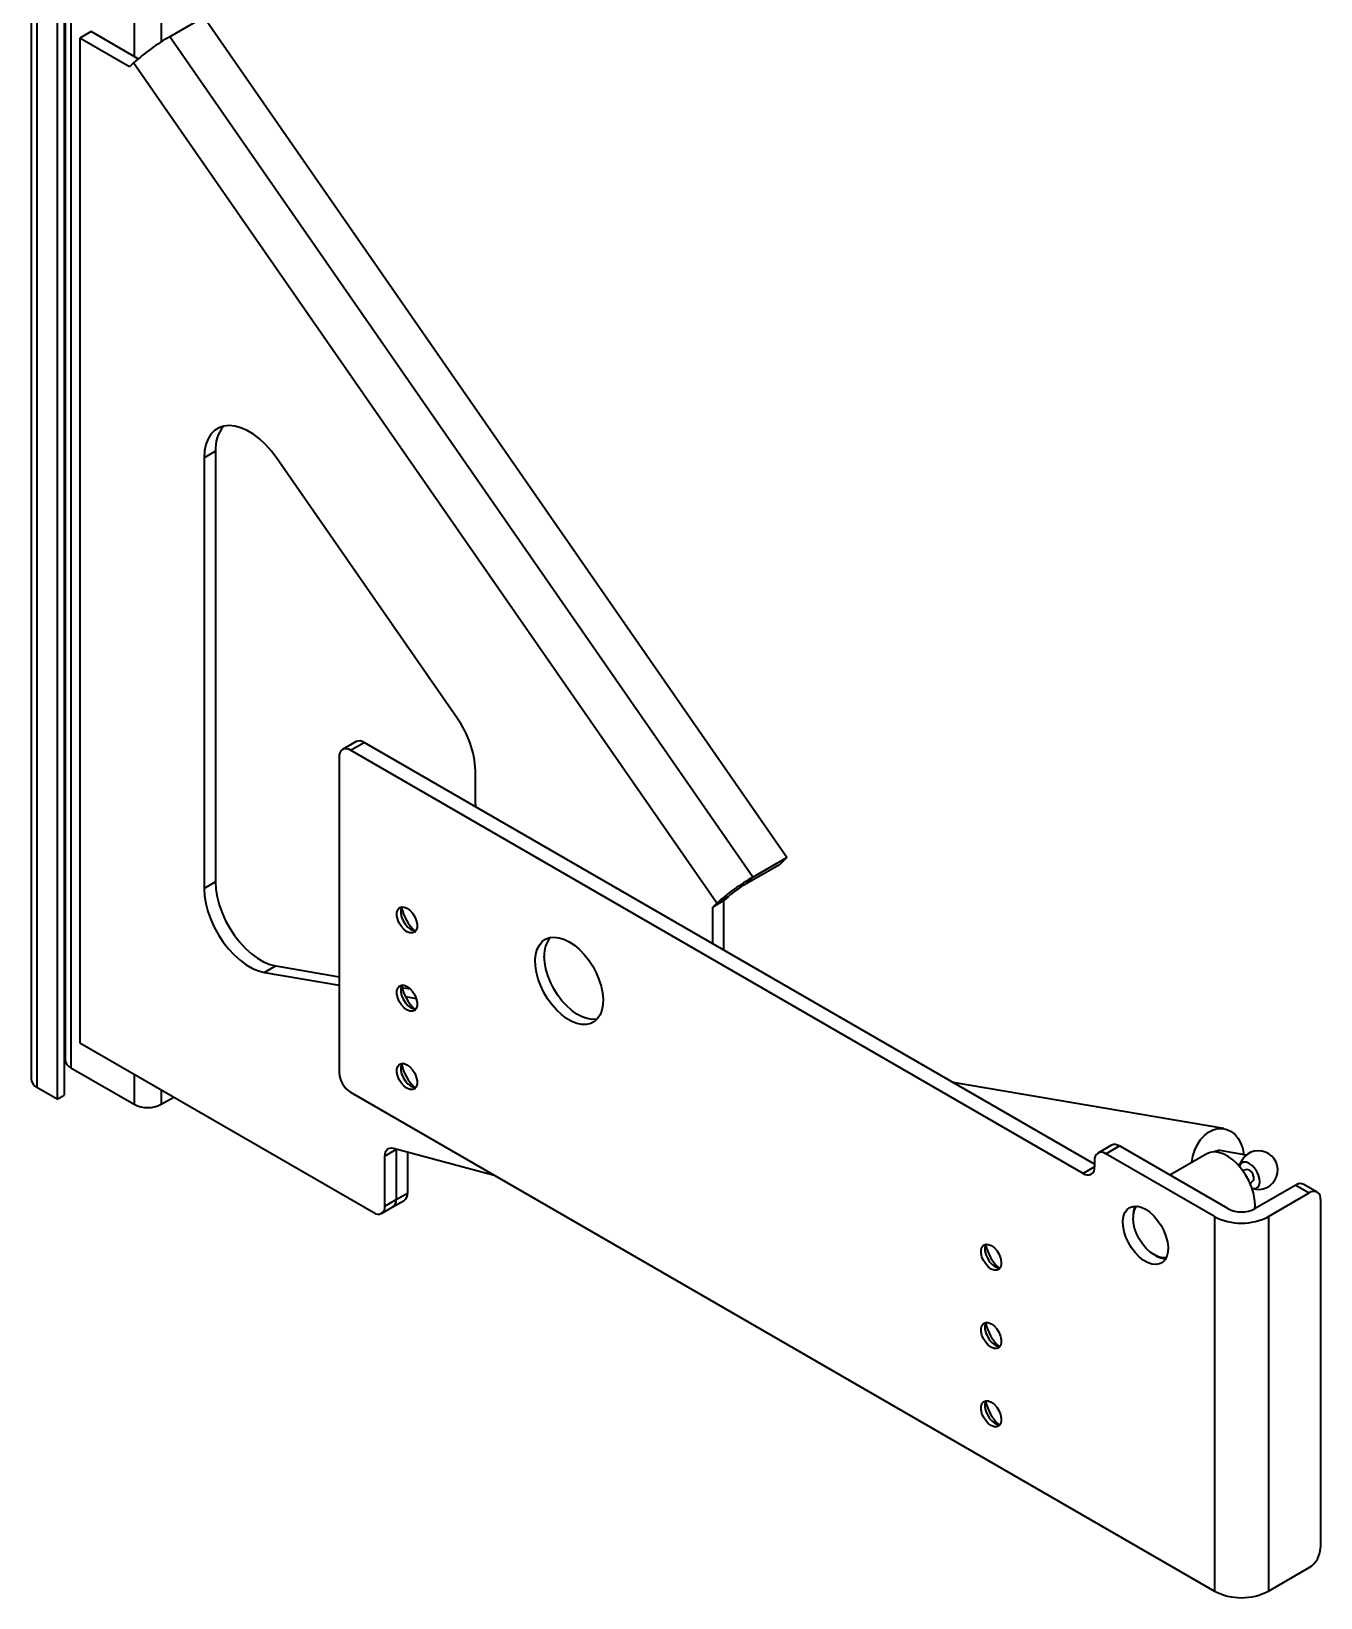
# Model space of a CAD drawing. Header units: millimetres. Extents: x 0 to 841, y 0 to 1189.
# Drawn here: x 393.1 to 446.9, y 288.4 to 353.7 of the extents above; entities that cross this region are included whole.
import ezdxf

# ---------------------------------------------------------------- set-up
doc = ezdxf.new("R2010")
doc.units = ezdxf.units.MM

msp = doc.modelspace()

# ---------------------------------------------------------------- linework, layer by layer
at = {"color": 7, "linetype": 'Continuous', "lineweight": 35}
for p, q in [((393.137, 400.327), (393.137, 309.963)), ((393.372, 400), (393.372, 309.636)), ((394.22, 399.51), (394.22, 309.146)), ((394.503, 399.674), (394.503, 309.31)), ((394.552, 399.101), (394.552, 310.779)), ((394.786, 398.966), (394.786, 310.453)), ((400.328, 354.276), (398.914, 353.459)), ((424.653, 319.221), (400.328, 354.276)), ((395.634, 353.675), (395.163, 353.403)), ((397.599, 352.541), (395.634, 353.675)), ((423.239, 318.405), (398.914, 353.459)), ((395.163, 353.403), (395.163, 311.487)), ((397.237, 352.206), (395.163, 353.403)), ((397.407, 352.369), (397.237, 352.206)), ((421.731, 317.315), (397.407, 352.369)), ((400.82, 336.168), (400.349, 335.896)), ((400.349, 335.896), (400.349, 317.932)), ((400.82, 336.168), (400.82, 318.204)), ((410.906, 325.029), (403.364, 335.899)), ((406.686, 324.055), (406.12, 323.729)), ((405.982, 323.424), (405.982, 310.25)), ((406.453, 323.696), (407.019, 324.022)), ((437.024, 306.048), (406.453, 323.696)), ((437.495, 306.429), (407.019, 324.022)), ((411.662, 321.451), (411.662, 322.849)), ((422.956, 318.132), (424.371, 318.948)), ((423.239, 318.405), (424.653, 319.221)), ((424.653, 319.221), (424.371, 318.948)), ((400.82, 318.204), (400.349, 317.932)), ((422.956, 318.132), (423.239, 318.405)), ((422.203, 317.587), (421.731, 317.315)), ((422.203, 317.587), (422.033, 317.423)), ((422.033, 317.423), (421.562, 317.151)), ((421.731, 317.315), (421.562, 317.151)), ((421.562, 315.627), (421.562, 317.151)), ((422.033, 315.355), (422.033, 317.423)), ((403.332, 314.7), (402.86, 314.428)), ((402.86, 314.428), (405.982, 313.895)), ((403.332, 314.7), (405.982, 314.247)), ((408.597, 313.8), (408.944, 313.741)), ((408.745, 313.422), (409.192, 313.346)), ((395.163, 311.487), (407.42, 304.412)), ((394.503, 310.616), (394.579, 310.66)), ((394.786, 310.453), (397.426, 308.929)), ((442.887, 307.917), (431.592, 309.837)), ((394.22, 309.146), (393.372, 309.636)), ((394.22, 309.146), (394.503, 309.31)), ((398.557, 308.929), (399.076, 309.228)), ((406.453, 309.434), (442.492, 288.629)), ((408.24, 307.095), (412.449, 305.973)), ((408.363, 307.062), (408.362, 307.043)), ((438.199, 307.224), (437.633, 306.897)), ((437.967, 306.864), (438.532, 307.191)), ((443.058, 304.578), (438.532, 307.191)), ((443.678, 307.069), (443.723, 306.828)), ((408.362, 307.043), (407.891, 306.771)), ((407.891, 304.684), (407.891, 306.771)), ((408.362, 307.043), (408.362, 304.956)), ((408.834, 306.937), (408.834, 305.228)), ((437.495, 306.592), (437.495, 306.32)), ((442.492, 304.252), (437.967, 306.864)), ((442.177, 306.865), (440.637, 305.976)), ((443.821, 306.811), (442.731, 306.997)), ((443.85, 306.208), (443.666, 306.174)), ((443.99, 305.613), (444.111, 305.755)), ((408.362, 304.956), (408.834, 305.228)), ((445.886, 305.558), (444.189, 304.578)), ((444.755, 304.252), (446.452, 305.232)), ((445.886, 305.558), (446.452, 305.232)), ((446.785, 305.265), (446.22, 305.591)), ((407.753, 304.379), (408.224, 304.651)), ((407.891, 304.684), (408.362, 304.956)), ((408.224, 304.651), (408.696, 304.923)), ((446.923, 304.959), (446.923, 290.425)), ((439.098, 304.251), (439.098, 304.197)), ((442.492, 304.252), (442.492, 288.629)), ((444.755, 304.252), (444.755, 288.629)), ((439.994, 302.646), (440.041, 302.619)), ((444.755, 288.629), (446.452, 289.608))]:
    msp.add_line(p, q, dxfattribs=at)
at = {"color": 8, "linetype": 'Continuous', "lineweight": 35}
for p, q in [((398.557, 396.789), (398.557, 353.24)), ((397.426, 391.355), (397.426, 352.641)), ((397.426, 310.181), (397.426, 308.929)), ((398.557, 309.528), (398.557, 308.929)), ((437.495, 306.32), (437.024, 306.048))]:
    msp.add_line(p, q, dxfattribs=at)
at = {"color": 7, "linetype": 'Continuous', "lineweight": 35, "flags": 128}
for points in [[(403.364, 335.899), (403.145, 336.188), (402.908, 336.452), (402.659, 336.683), (402.402, 336.879), (402.141, 337.036), (401.882, 337.149), (401.63, 337.219), (401.39, 337.242), (401.165, 337.218), (400.961, 337.149), (400.782, 337.034), (400.63, 336.878), (400.509, 336.681), (400.42, 336.449), (400.367, 336.186), (400.349, 335.896)], [(411.662, 321.451), (411.671, 321.339), (411.672, 321.336)], [(400.82, 318.204), (400.837, 317.898), (400.89, 317.577), (400.976, 317.248), (401.094, 316.916), (401.242, 316.588), (401.417, 316.27), (401.616, 315.968), (401.835, 315.686), (402.071, 315.432), (402.318, 315.208), (402.572, 315.02), (402.829, 314.871), (403.084, 314.764), (403.332, 314.7)], [(400.349, 317.932), (400.366, 317.626), (400.418, 317.305), (400.504, 316.976), (400.622, 316.644), (400.77, 316.316), (400.945, 315.998), (401.144, 315.695), (401.364, 315.414), (401.599, 315.16), (401.846, 314.936), (402.101, 314.748), (402.358, 314.599), (402.613, 314.492), (402.86, 314.428)], [(408.81, 317.109), (408.93, 317.02), (409.04, 316.899), (409.131, 316.755), (409.196, 316.6), (409.23, 316.447), (409.23, 316.307), (409.196, 316.193), (409.131, 316.113), (409.04, 316.075), (408.93, 316.08), (408.81, 316.129), (408.691, 316.218), (408.581, 316.34), (408.49, 316.484), (408.424, 316.639), (408.39, 316.792), (408.39, 316.931), (408.424, 317.046), (408.49, 317.125), (408.581, 317.164), (408.691, 317.158), (408.81, 317.109)], [(408.601, 317.166), (408.585, 317.138), (408.551, 317.024), (408.551, 316.885), (408.585, 316.731), (408.65, 316.576), (408.741, 316.432), (408.851, 316.311), (408.971, 316.222)], [(408.971, 316.222), (409.09, 316.173), (409.179, 316.165)], [(415.575, 315.708), (415.791, 315.564), (416.002, 315.386), (416.202, 315.176), (416.389, 314.941), (416.556, 314.686), (416.7, 314.416), (416.817, 314.138), (416.906, 313.859), (416.963, 313.585), (416.988, 313.322), (416.98, 313.077), (416.939, 312.855), (416.865, 312.662), (416.762, 312.502), (416.631, 312.379), (416.475, 312.296), (416.298, 312.254), (416.104, 312.255), (415.897, 312.299), (415.683, 312.384), (415.467, 312.509), (415.253, 312.671), (415.046, 312.866), (414.852, 313.089), (414.675, 313.335), (414.519, 313.598), (414.388, 313.873), (414.284, 314.152), (414.211, 314.43), (414.17, 314.699), (414.162, 314.953), (414.187, 315.187), (414.244, 315.395), (414.332, 315.572), (414.45, 315.714), (414.594, 315.818), (414.761, 315.881), (414.947, 315.901), (415.148, 315.878), (415.359, 315.814), (415.575, 315.708)], [(416.745, 312.483), (416.721, 312.478), (416.531, 312.469), (416.327, 312.502), (416.114, 312.577), (415.898, 312.692), (415.683, 312.845), (415.474, 313.032), (415.276, 313.248), (415.095, 313.489), (414.933, 313.749), (414.795, 314.021), (414.685, 314.3), (414.604, 314.578), (414.554, 314.85), (414.538, 315.109)], [(408.81, 313.843), (408.93, 313.754), (409.04, 313.633), (409.131, 313.489), (409.196, 313.334), (409.23, 313.18), (409.23, 313.041), (409.196, 312.927), (409.131, 312.847), (409.04, 312.809), (408.93, 312.814), (408.81, 312.863), (408.691, 312.952), (408.581, 313.073), (408.49, 313.217), (408.424, 313.372), (408.39, 313.526), (408.39, 313.665), (408.424, 313.779), (408.49, 313.859), (408.581, 313.898), (408.691, 313.892), (408.81, 313.843)], [(408.601, 313.9), (408.585, 313.872), (408.551, 313.758), (408.551, 313.618), (408.585, 313.465), (408.65, 313.31), (408.741, 313.166), (408.851, 313.045), (408.971, 312.956)], [(408.971, 312.956), (409.09, 312.907), (409.179, 312.899)], [(408.81, 310.577), (408.93, 310.488), (409.04, 310.367), (409.131, 310.223), (409.196, 310.068), (409.23, 309.914), (409.23, 309.775), (409.196, 309.661), (409.131, 309.581), (409.04, 309.542), (408.93, 309.548), (408.81, 309.597), (408.691, 309.686), (408.581, 309.807), (408.49, 309.951), (408.424, 310.106), (408.39, 310.26), (408.39, 310.399), (408.424, 310.513), (408.49, 310.593), (408.581, 310.632), (408.691, 310.626), (408.81, 310.577)], [(408.601, 310.634), (408.585, 310.606), (408.551, 310.492), (408.551, 310.352), (408.585, 310.199), (408.65, 310.044), (408.741, 309.9), (408.851, 309.778), (408.971, 309.69)], [(408.971, 309.69), (409.09, 309.64), (409.179, 309.633)], [(441.557, 306.507), (441.557, 306.508), (441.599, 306.767), (441.675, 307.017), (441.782, 307.25), (441.916, 307.457), (442.074, 307.633), (442.25, 307.771), (442.439, 307.868), (442.634, 307.919), (442.829, 307.924), (443.018, 307.883), (443.195, 307.796), (443.355, 307.666), (443.491, 307.498), (443.6, 307.297), (443.678, 307.069)], [(407.891, 306.771), (407.897, 306.856), (407.916, 306.931), (407.947, 306.995), (407.988, 307.046), (408.04, 307.082), (408.1, 307.102), (408.168, 307.107), (408.24, 307.095)], [(444.179, 304.573), (444.189, 304.741), (444.172, 304.981), (444.122, 305.234), (444.039, 305.491), (443.928, 305.747), (443.789, 305.994), (443.629, 306.224), (443.45, 306.431), (443.259, 306.609), (443.061, 306.752), (442.861, 306.858), (442.666, 306.922), (442.48, 306.943), (442.31, 306.92), (442.177, 306.865)], [(443.537, 306.336), (443.569, 306.453), (443.583, 306.491)], [(444.064, 305.423), (444.113, 305.413), (444.216, 305.422), (444.299, 305.472), (444.356, 305.561), (444.382, 305.68), (444.374, 305.821), (444.335, 305.974), (444.266, 306.126), (444.173, 306.266), (444.063, 306.382), (443.945, 306.467), (443.827, 306.513), (443.719, 306.517), (443.629, 306.479), (443.565, 306.401), (443.539, 306.334)], [(439.617, 304.551), (439.795, 304.428), (439.967, 304.271), (440.126, 304.084), (440.267, 303.875), (440.385, 303.65), (440.474, 303.419), (440.533, 303.19), (440.558, 302.97), (440.55, 302.769), (440.507, 302.592), (440.433, 302.447), (440.329, 302.338), (440.199, 302.27), (440.049, 302.245), (439.882, 302.264), (439.706, 302.327), (439.527, 302.43), (439.351, 302.571), (439.185, 302.744), (439.034, 302.943), (438.904, 303.161), (438.8, 303.389), (438.726, 303.621), (438.683, 303.846), (438.675, 304.058), (438.7, 304.248), (438.759, 304.41), (438.849, 304.537), (438.966, 304.626), (439.107, 304.672), (439.266, 304.675), (439.438, 304.634), (439.617, 304.551)], [(440.482, 302.531), (440.336, 302.527), (440.168, 302.565), (439.994, 302.646), (439.819, 302.766), (439.651, 302.922), (439.496, 303.107), (439.36, 303.314), (439.249, 303.535), (439.166, 303.762), (439.115, 303.985), (439.098, 304.197)], [(433.182, 303.04), (433.301, 302.951), (433.411, 302.83), (433.502, 302.686), (433.568, 302.531), (433.602, 302.377), (433.602, 302.238), (433.568, 302.124), (433.502, 302.044), (433.411, 302.005), (433.301, 302.011), (433.182, 302.06), (433.062, 302.149), (432.952, 302.27), (432.861, 302.414), (432.796, 302.569), (432.762, 302.723), (432.762, 302.862), (432.796, 302.976), (432.861, 303.056), (432.952, 303.094), (433.062, 303.089), (433.182, 303.04)], [(432.973, 303.097), (432.956, 303.069), (432.922, 302.955), (432.922, 302.815), (432.956, 302.662), (433.021, 302.507), (433.113, 302.363), (433.223, 302.241), (433.342, 302.152)], [(433.342, 302.152), (433.462, 302.103), (433.551, 302.095)], [(433.182, 299.774), (433.301, 299.685), (433.411, 299.563), (433.502, 299.419), (433.568, 299.264), (433.602, 299.111), (433.602, 298.972), (433.568, 298.857), (433.502, 298.778), (433.411, 298.739), (433.301, 298.745), (433.182, 298.794), (433.062, 298.883), (432.952, 299.004), (432.861, 299.148), (432.796, 299.303), (432.762, 299.456), (432.762, 299.596), (432.796, 299.71), (432.861, 299.79), (432.952, 299.828), (433.062, 299.823), (433.182, 299.774)], [(432.973, 299.831), (432.956, 299.803), (432.922, 299.688), (432.922, 299.549), (432.956, 299.396), (433.021, 299.241), (433.113, 299.097), (433.223, 298.975), (433.342, 298.886)], [(433.342, 298.886), (433.462, 298.837), (433.551, 298.829)], [(433.182, 296.507), (433.301, 296.419), (433.411, 296.297), (433.502, 296.153), (433.568, 295.998), (433.602, 295.845), (433.602, 295.705), (433.568, 295.591), (433.502, 295.512), (433.411, 295.473), (433.301, 295.478), (433.182, 295.528), (433.062, 295.616), (432.952, 295.738), (432.861, 295.882), (432.796, 296.037), (432.762, 296.19), (432.762, 296.33), (432.796, 296.444), (432.861, 296.523), (432.952, 296.562), (433.062, 296.557), (433.182, 296.507)], [(432.973, 296.565), (432.956, 296.536), (432.922, 296.422), (432.922, 296.283), (432.956, 296.129), (433.021, 295.974), (433.113, 295.83), (433.223, 295.709), (433.342, 295.62)], [(433.342, 295.62), (433.462, 295.571), (433.551, 295.563)]]:
    msp.add_lwpolyline(points, dxfattribs=at)
at = {"color": 7, "linetype": 'Continuous', "lineweight": 35}
for centre, radius, start, end in [((403.46, 345.585), 9.092, 119.99701, 131.74047), ((402.335, 336.259), 1.518, 140.87249, 183.42327), ((407.665, 322.684), 4, 2.36464, 35.8918), ((406.824, 323.75), 0.335, 54.38242, 114.30712), ((406.269, 323.47), 0.291, 50.79671, 189.21404), ((427.785, 310.53), 9.092, 119.99701, 131.74047), ((425.229, 314.195), 4.546, 119.99701, 131.74047), ((410.447, 317.564), 1.916, 193.07537, 226.91925), ((415.688, 315.174), 1.152, 141.90259, 183.22263), ((410.447, 314.298), 1.916, 193.07536, 226.91926), ((394.952, 310.819), 0.402, 185.6948, 245.62534), ((410.447, 311.032), 1.916, 193.07537, 226.91925), ((393.538, 310.003), 0.402, 185.6948, 245.62534), ((407.005, 310.297), 1.025, 182.60548, 237.39452), ((397.992, 310.021), 1.23, 242.60967, 297.39033), ((438.337, 306.918), 0.335, 54.38242, 114.30712), ((437.783, 306.639), 0.291, 50.79671, 189.21404), ((442.683, 306.672), 0.328, 81.64281, 124.29672), ((444.331, 306.184), 0.808, 250.84102, 157.64346), ((437.208, 306.273), 0.291, 230.79671, 9.21404), ((443.814, 305.889), 0.32, 8.30213, 83.66343), ((443.953, 305.864), 0.192, 325.37813, 21.7757), ((408.517, 305.188), 0.32, 304.05635, 7.25583), ((446.081, 305.286), 0.335, 65.69288, 125.61758), ((446.636, 305.006), 0.291, 350.78596, 129.20329), ((407.604, 304.637), 0.291, 230.79671, 9.21404), ((408.036, 304.92), 0.329, 305.01333, 6.29885), ((408.045, 304.916), 0.32, 304.05635, 7.25583), ((439.933, 304.284), 0.836, 151.78295, 182.24323), ((439.838, 304.236), 0.741, 143.41879, 182.99659), ((443.623, 305.67), 1.23, 242.60967, 297.39033), ((443.623, 306.423), 2.449, 242.48054, 297.51946), ((434.818, 303.495), 1.916, 193.07537, 226.91925), ((440.493, 303.348), 0.858, 238.1557, 267.80736), ((434.818, 300.229), 1.916, 193.07537, 226.91925), ((434.818, 296.962), 1.916, 193.07536, 226.91926), ((445.9, 290.472), 1.025, 302.60548, 357.39452), ((443.623, 290.8), 2.449, 242.48054, 297.51946)]:
    msp.add_arc(centre, radius, start, end, dxfattribs=at)

doc.saveas('drawing.dxf')
